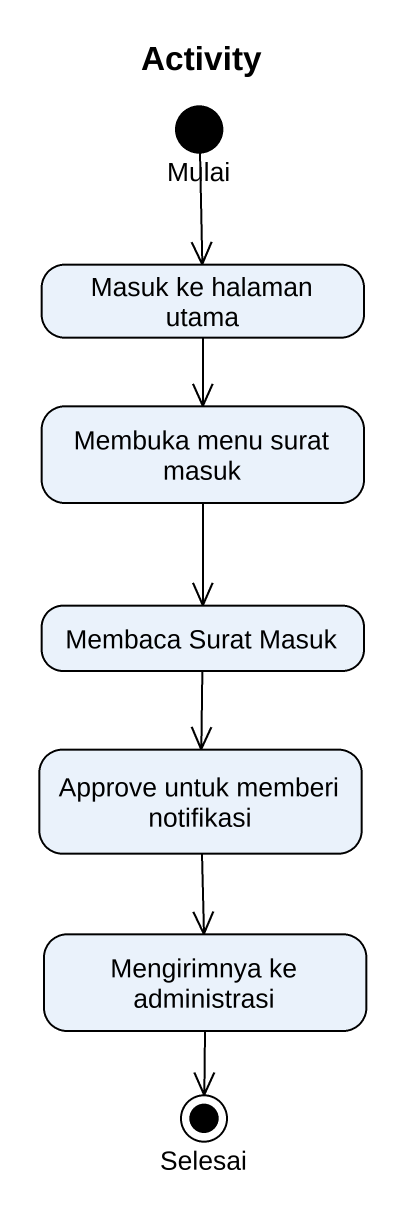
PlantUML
@startuml
title Activity
hide empty description
state Mulai <<start>>
state "Masuk ke halaman utama" as Masuk_ke_halaman_utama
state "Membuka menu surat masuk" as Membuka_menu_surat_masuk
state "Membaca Surat Masuk" as Membaca_Surat_Masuk
state "Approve untuk memberi notifikasi" as Approve_untuk_memberi
state "Mengirimnya ke administrasi" as Mengirimnya_ke_administrasi
state Selesai <<end>>
Mulai --> Masuk_ke_halaman_utama
Masuk_ke_halaman_utama --> Membuka_menu_surat_masuk
Membuka_menu_surat_masuk --> Membaca_Surat_Masuk
Membaca_Surat_Masuk --> Approve_untuk_memberi
Approve_untuk_memberi --> Mengirimnya_ke_administrasi
Mengirimnya_ke_administrasi --> Selesai
@enduml
